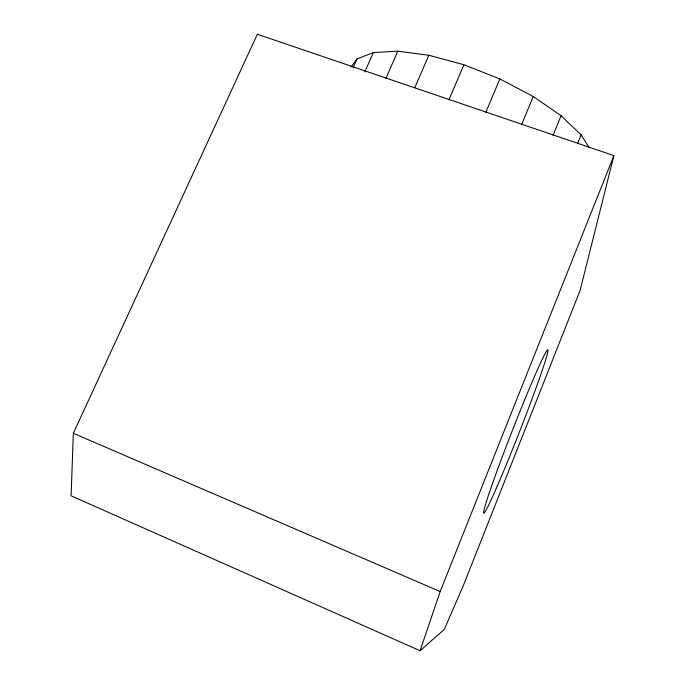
<?xml version="1.0" encoding="UTF-8"?>
<svg xmlns="http://www.w3.org/2000/svg" width="685" height="685" viewBox="0 0 685 685"><rect width="100%" height="100%" fill="white"/><g stroke="black" fill="none" stroke-linecap="round" stroke-linejoin="round"><path stroke-width="1.03" d="M73.338 433.271L71.103 495.803L420.068 650.75L444.368 629.301L463.634 584.853L580.092 290.457L613.897 155.615L257.354 34.25L73.338 433.271L440.164 591.557L420.068 650.75M440.164 591.557L613.897 155.615M577.481 143.756L581.085 134.851L561.083 115.739L533.264 96.499L499.853 78.929L463.908 64.741L428.836 55.254L397.822 51.169L373.359 52.574L356.988 58.961L351.062 67.01M553.086 135.296L561.083 115.739M521.533 124.798L533.264 96.499M485.828 112.263L499.853 78.929M448.898 99.882L463.908 64.741M414.853 87.543L428.836 55.254M385.869 78.45L397.822 51.169M364.831 71.874L373.359 52.574M353.117 67.669L356.988 58.961M581.085 134.851L589.323 147.9M497.387 485.811A87.594 3.545 -68.6 0 0 547.889 351.294A87.594 3.545 -68.6 0 0 502.559 456.03A87.594 3.545 -68.6 0 0 497.387 485.811"/></g></svg>
